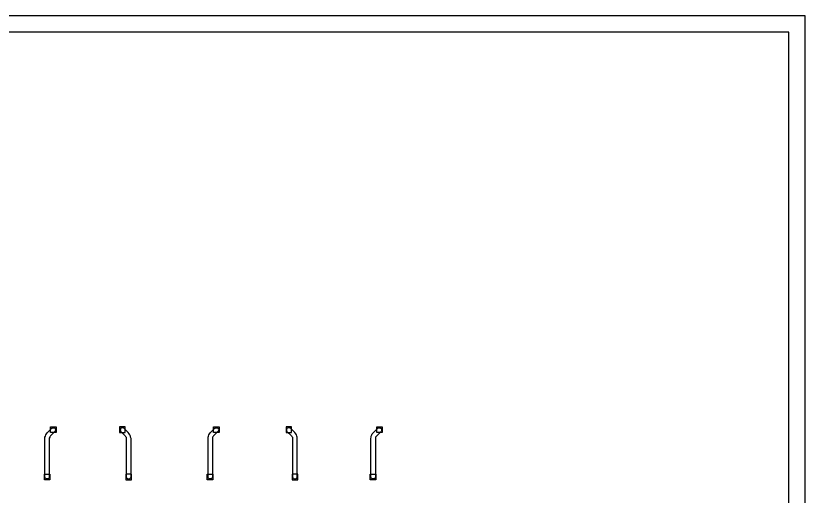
# Model space of a CAD drawing. Header units: millimetres. Extents: x 0 to 420, y 0 to 297.
# Drawn here: x 335.9 to 420.1, y 245.7 to 296.9 of the extents above; entities that cross this region are included whole.
import ezdxf

# ---------------------------------------------------------------- set-up
doc = ezdxf.new("R2010")
doc.units = ezdxf.units.MM
doc.layers.get('0').update_dxf_attribs({"linetype": 'CONTINUOUS'})

msp = doc.modelspace()

# ---------------------------------------------------------------- linework, layer by layer
at = {"color": 0, "true_color": 0x000007}
for points in [[(0.211668, 0), (420.073667, 0), (420.073667, 296.925999), (0.211668, 296.925999)], [(7.239002, 1.735667), (418.338, 1.735667), (418.338, 295.190332), (7.239002, 295.190332)], [(338.963, 247.734667), (338.963, 251.841), (338.963, 251.968), (339.005333, 252.095), (339.047667, 252.222), (339.132333, 252.349), (339.217, 252.476), (339.682667, 252.941667), (339.725, 252.941667), (339.767333, 252.984), (339.809667, 252.984), (339.852, 252.984), (339.894333, 252.984), (339.936667, 252.984), (339.979, 252.984), (340.021333, 252.941667), (340.021333, 252.899333), (340.063667, 252.899333), (340.063667, 252.857), (340.106, 252.814667), (340.106, 252.772333), (340.106, 252.73), (340.106, 252.687667), (340.063667, 252.645333), (340.063667, 252.603), (340.021333, 252.603), (339.555667, 252.137333), (339.513333, 252.052667), (339.471, 252.010333), (339.471, 251.968), (339.428667, 251.883333), (339.428667, 251.841), (339.428667, 247.734667), (339.428667, 247.692333), (339.428667, 247.65), (339.386333, 247.65), (339.386333, 247.607667), (339.344, 247.565333), (339.301667, 247.523), (339.259333, 247.523), (339.217, 247.523), (339.174667, 247.523), (339.132333, 247.523), (339.09, 247.523), (339.047667, 247.565333), (339.005333, 247.607667), (338.963, 247.65), (338.963, 247.692333)], [(339.555667, 252.476), (339.555667, 253.068667), (340.148333, 253.068667), (340.148333, 252.476)], [(347.514333, 252.476), (347.514333, 253.068667), (346.921667, 253.068667), (346.921667, 252.476)], [(348.149333, 247.734667), (348.149333, 251.841), (348.107, 251.968), (348.107, 252.095), (348.022333, 252.222), (347.937667, 252.349), (347.853, 252.476), (347.387333, 252.941667), (347.345, 252.941667), (347.345, 252.984), (347.302667, 252.984), (347.260333, 252.984), (347.218, 252.984), (347.175667, 252.984), (347.133333, 252.984), (347.091, 252.984), (347.048667, 252.941667), (347.048667, 252.899333), (347.006333, 252.899333), (347.006333, 252.857), (347.006333, 252.814667), (346.964, 252.772333), (346.964, 252.73), (347.006333, 252.687667), (347.006333, 252.645333), (347.006333, 252.603), (347.048667, 252.603), (347.514333, 252.137333), (347.556667, 252.052667), (347.599, 252.010333), (347.641333, 251.968), (347.641333, 251.883333), (347.641333, 251.841), (347.641333, 247.734667), (347.641333, 247.692333), (347.641333, 247.65), (347.683667, 247.65), (347.683667, 247.607667), (347.726, 247.565333), (347.768333, 247.565333), (347.810667, 247.523), (347.853, 247.523), (347.895333, 247.523), (347.937667, 247.523), (347.98, 247.523), (348.022333, 247.565333), (348.064667, 247.565333), (348.064667, 247.607667), (348.107, 247.65), (348.149333, 247.692333)], [(356.362, 247.734667), (356.362, 251.841), (356.362, 251.968), (356.404333, 252.095), (356.446667, 252.222), (356.531333, 252.349), (356.616, 252.476), (357.081667, 252.941667), (357.124, 252.941667), (357.124, 252.984), (357.166333, 252.984), (357.208667, 252.984), (357.251, 252.984), (357.293333, 252.984), (357.335667, 252.984), (357.378, 252.984), (357.420333, 252.941667), (357.420333, 252.899333), (357.462667, 252.899333), (357.462667, 252.857), (357.505, 252.814667), (357.505, 252.772333), (357.505, 252.73), (357.462667, 252.687667), (357.462667, 252.645333), (357.462667, 252.603), (357.420333, 252.603), (356.954667, 252.137333), (356.912333, 252.052667), (356.87, 252.010333), (356.827667, 251.968), (356.827667, 251.883333), (356.827667, 251.841), (356.827667, 247.734667), (356.827667, 247.692333), (356.827667, 247.65), (356.785333, 247.65), (356.785333, 247.607667), (356.743, 247.565333), (356.700667, 247.565333), (356.700667, 247.523), (356.658333, 247.523), (356.616, 247.523), (356.573667, 247.523), (356.531333, 247.523), (356.489, 247.523), (356.446667, 247.565333), (356.404333, 247.565333), (356.404333, 247.607667), (356.362, 247.65), (356.362, 247.692333)], [(356.954667, 252.476), (356.954667, 253.068667), (357.547333, 253.068667), (357.547333, 252.476)], [(365.252, 252.476), (365.252, 253.068667), (364.701667, 253.068667), (364.701667, 252.476)], [(365.887, 247.734667), (365.887, 251.841), (365.887, 251.968), (365.844667, 252.095), (365.802333, 252.222), (365.717667, 252.349), (365.633, 252.476), (365.167333, 252.941667), (365.125, 252.941667), (365.082667, 252.984), (365.040333, 252.984), (364.998, 252.984), (364.955667, 252.984), (364.913333, 252.984), (364.871, 252.984), (364.828667, 252.941667), (364.786333, 252.899333), (364.744, 252.857), (364.744, 252.814667), (364.744, 252.772333), (364.744, 252.73), (364.744, 252.687667), (364.744, 252.645333), (364.786333, 252.603), (365.252, 252.137333), (365.294333, 252.052667), (365.336667, 252.010333), (365.379, 251.968), (365.379, 251.883333), (365.379, 251.841), (365.379, 247.734667), (365.379, 247.692333), (365.421333, 247.65), (365.463667, 247.607667), (365.463667, 247.565333), (365.506, 247.565333), (365.548333, 247.523), (365.590667, 247.523), (365.633, 247.523), (365.675333, 247.523), (365.717667, 247.523), (365.76, 247.565333), (365.802333, 247.565333), (365.844667, 247.607667), (365.844667, 247.65), (365.887, 247.65), (365.887, 247.692333)], [(373.718667, 247.734667), (373.718667, 251.841), (373.761, 251.968), (373.761, 252.095), (373.845667, 252.222), (373.888, 252.349), (374.015, 252.476), (374.480667, 252.941667), (374.523, 252.984), (374.565333, 252.984), (374.607667, 252.984), (374.65, 252.984), (374.692333, 252.984), (374.734667, 252.984), (374.777, 252.984), (374.777, 252.941667), (374.819333, 252.899333), (374.861667, 252.899333), (374.861667, 252.857), (374.861667, 252.814667), (374.904, 252.772333), (374.861667, 252.73), (374.861667, 252.687667), (374.861667, 252.645333), (374.819333, 252.603), (374.353667, 252.137333), (374.311333, 252.052667), (374.269, 252.010333), (374.226667, 251.968), (374.226667, 251.883333), (374.226667, 251.841), (374.226667, 247.734667), (374.226667, 247.692333), (374.226667, 247.65), (374.184333, 247.65), (374.184333, 247.607667), (374.142, 247.565333), (374.099667, 247.565333), (374.057333, 247.523), (374.015, 247.523), (373.972667, 247.523), (373.930333, 247.523), (373.888, 247.523), (373.845667, 247.565333), (373.803333, 247.565333), (373.803333, 247.607667), (373.761, 247.65), (373.718667, 247.692333)], [(374.353667, 252.476), (374.353667, 253.068667), (374.946333, 253.068667), (374.946333, 252.476)], [(338.920667, 247.438333), (338.920667, 248.031), (339.471, 248.031), (339.471, 247.438333)], [(348.191667, 247.438333), (348.191667, 248.031), (347.599, 248.031), (347.599, 247.438333)], [(356.277333, 247.438333), (356.277333, 248.031), (356.87, 248.031), (356.87, 247.438333)], [(365.929333, 247.438333), (365.929333, 248.031), (365.336667, 248.031), (365.336667, 247.438333)], [(373.676333, 247.438333), (373.676333, 248.031), (374.269, 248.031), (374.269, 247.438333)]]:
    msp.add_lwpolyline(points, close=True, dxfattribs=at)

doc.saveas('drawing.dxf')
